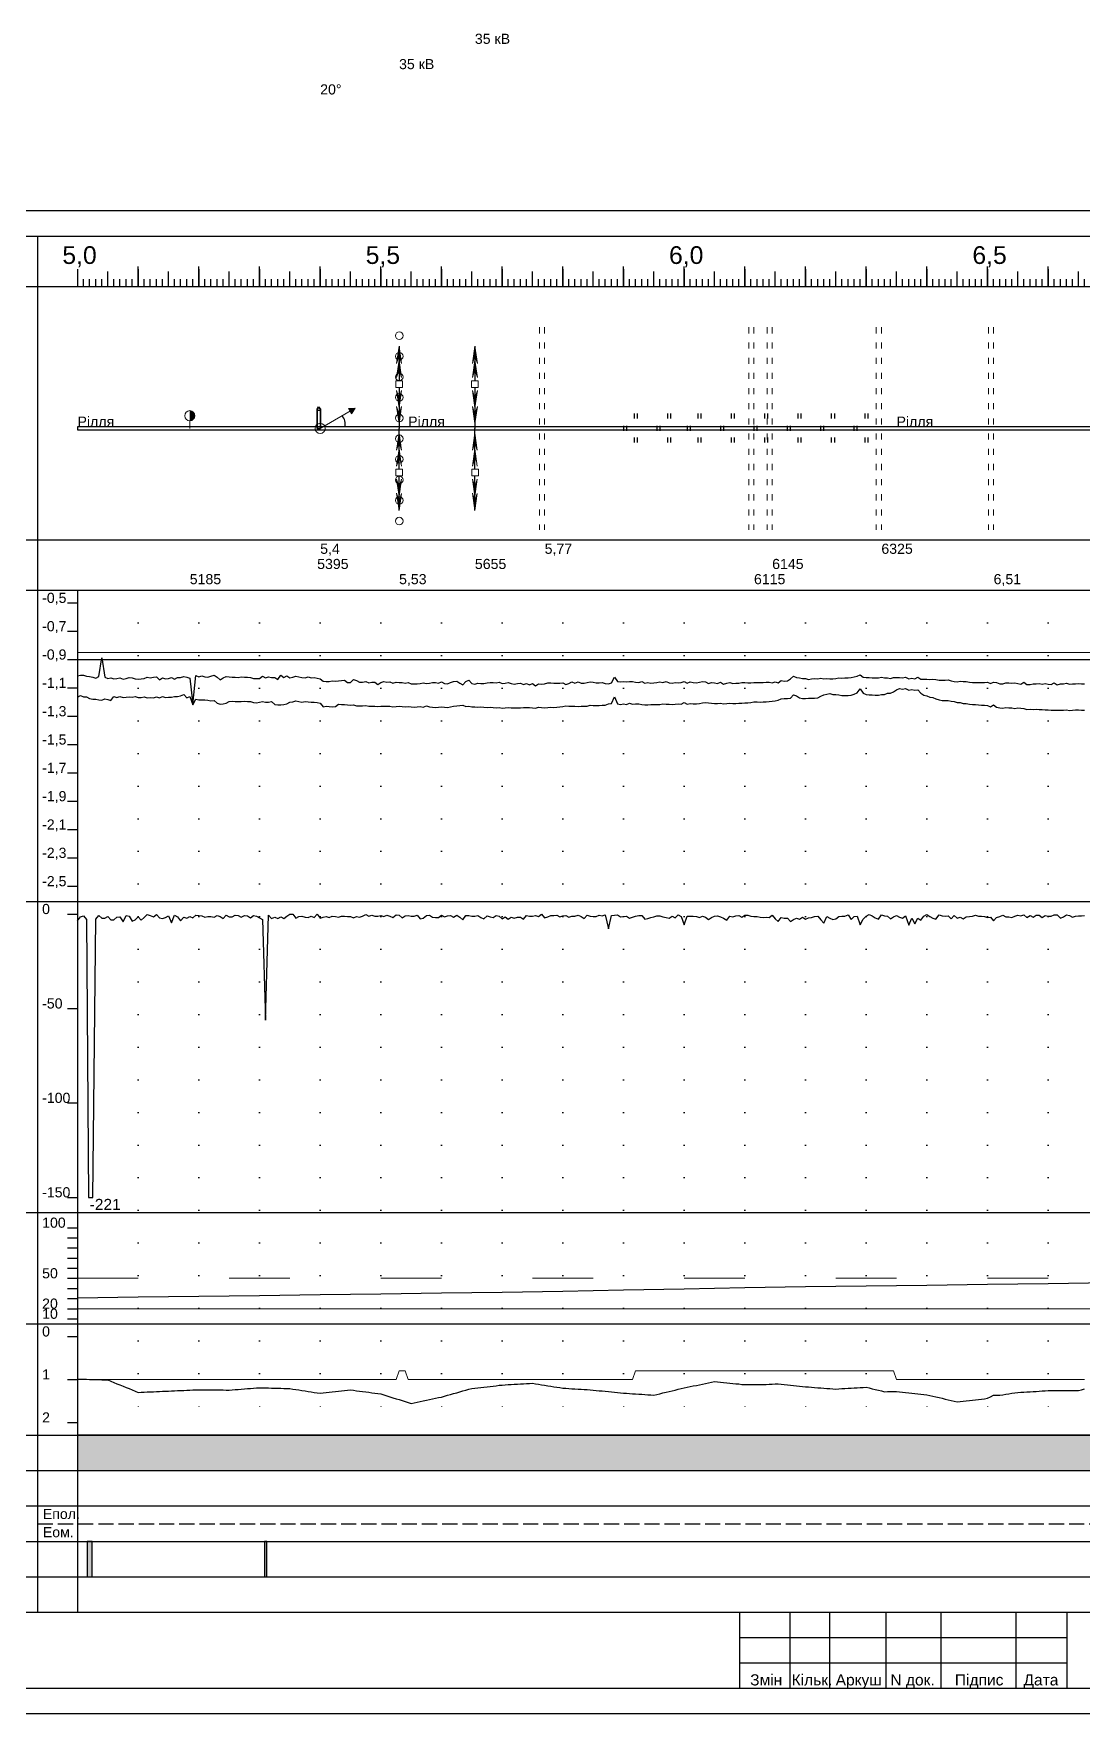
# Model space of a CAD drawing. Header units: millimetres. Extents: x -243 to 1784, y 0 to 1137.
# Drawn here: x 91.3 to 298.8, y 0 to 332 of the extents above; entities that cross this region are included whole.
import ezdxf

# ---------------------------------------------------------------- set-up
doc = ezdxf.new("R2010")
doc.units = ezdxf.units.MM
for name, pattern in [('ACAD_ISO03W100', [30, 12, -18]), ('DOT', [6.35, 0, -6.35]), ('HID-3', [4, 3, -1])]:
    doc.linetypes.add(name, pattern=pattern)
for name, color, linetype in [('График_G', 1, 'Continuous'), ('График_Rгр.', 79, 'Continuous'), ('График_U', 5, 'Continuous'), ('График_UPolar', 3, 'Continuous'), ('График_Глуб', 36, 'Continuous'), ('График_Среза_НеНормативной_Глубины', 10, 'Continuous'), ('ИсследТрД', 6, 'Continuous'), ('Кор сред грунта', 2, 'Continuous'), ('Макет', 7, 'Continuous'), ('Перешкоди', 7, 'Continuous'), ('Текст', 7, 'Continuous')]:
    doc.layers.add(name, color=color, linetype=linetype)
for name, color, linetype, lineweight in [('График_Rгр_20Ом.', 1, 'Continuous', 0), ('График_Rгр_50Ом.', 76, 'ACAD_ISO03W100', 0), ('График_U_085', 253, 'Continuous', 0), ('График_Нормативной_Глубины', 3, 'Continuous', 0)]:
    doc.layers.add(name, color=color, linetype=linetype, lineweight=lineweight)
doc.styles.get("Standard").update_dxf_attribs({"font": 'arial.ttf'})

# ---------------------------------------------------------------- blocks, each defined once
blk = doc.blocks.new('pipe')
at = {"layer": 'ИсследТрД'}
blk.add_lwpolyline([(0, -0.3), (1, -0.3), (1, 0.3), (0, 0.3)], close=True, dxfattribs=at)
blk = doc.blocks.new('Столб_километровый')
at = {"layer": 'Перешкоди', "linetype": 'ByBlock', "lineweight": 15}
blk.add_hatch(color=7, dxfattribs=at).paths.add_polyline_path([(0, 1.5, 0.414214), (1, 2.5, 0.414214), (0, 3.5)])
at = {"layer": 'Перешкоди', "color": 7, "linetype": 'ByBlock', "lineweight": 15}
blk.add_line((0, 0), (0, 1.5), dxfattribs=at)
blk.add_circle((0, 2.5), 1, dxfattribs=at)
blk = doc.blocks.new('Установить_столб_указательный')
at = {"layer": 'Перешкоди'}
h = blk.add_hatch(dxfattribs=at)
h.set_pattern_fill('ANGLE', color=1)
h.set_pattern_definition([(0, (62.1534, -175.479), (0, 6.985), [5.08, -1.905]), (90, (62.1534, -175.479), (-6.985, 4e-16), [5.08, -1.905])])
h.paths.add_polyline_path([(0.64, 3.8), (0.29, 4.27), (0, 3.8), (0, 0), (0.64, 0)])
at = {"layer": 'Перешкоди', "color": 0, "linetype": 'ByBlock', "lineweight": 35}
for p, q in [((0.29, 4.27), (0, 3.8)), ((0, 3.8), (0, 0)), ((0.64, 3.8), (0.29, 4.27)), ((0.64, 0), (0.64, 3.8)), ((0.64, 0), (0, 0))]:
    blk.add_line(p, q, dxfattribs=at)
blk = doc.blocks.new('Поворот_лево')
at = {"layer": 'Перешкоди', "linetype": 'ByBlock', "lineweight": 15}
blk.add_hatch(color=7, dxfattribs=at).paths.add_polyline_path([(6.93, 4), (5.59, 3.92), (6.19, 2.88)])
at = {"layer": 'Defpoints'}
blk.add_arc((2.93, 0.98), 2.02, 340.1666, 47.6829, dxfattribs=at)
at = {"layer": 'Перешкоди', "color": 7, "linetype": 'ByBlock', "lineweight": 15}
for p, q in [((0, 0), (6.93, 4)), ((6.93, 4), (5.59, 3.92)), ((5.59, 3.92), (6.19, 2.88)), ((6.19, 2.88), (6.93, 4))]:
    blk.add_line(p, q, dxfattribs=at)
blk.add_circle((0, 0), 1, dxfattribs=at)
blk = doc.blocks.new('ЛЭП_35')
at = {"lineweight": 9}
for points in [[(0.5, 12.84), (0, 16.25), (-0.48, 12.85), (0, 14.42)], [(0.5, 10.07), (0, 13.47), (-0.48, 10.07), (0, 11.64)], [(0.5, 7.47), (0, 4.06), (-0.48, 7.46), (0, 5.9)], [(0.5, 4.34), (0, 0.94), (-0.48, 4.34), (0, 2.77)], [(0.5, 4.34), (0, 0.94), (-0.48, 4.34), (0, 2.77)], [(-0.5, -4.34), (0, -0.94), (0.48, -4.34), (0, -2.77)], [(-0.5, -4.34), (0, -0.94), (0.48, -4.34), (0, -2.77)], [(-0.5, -7.47), (0, -4.06), (0.48, -7.46), (0, -5.9)], [(-0.5, -10.07), (0, -13.47), (0.48, -10.07), (0, -11.64)], [(-0.5, -12.84), (0, -16.25), (0.48, -12.85), (0, -14.42)]]:
    blk.add_hatch(color=256, dxfattribs=at).paths.add_polyline_path(points)
for p, q in [((0, 16.25), (-0.48, 12.85)), ((-0.48, 12.85), (0, 14.42)), ((0, 13.47), (-0.48, 10.07)), ((0.5, 12.84), (0, 16.25)), ((0, 14.42), (0.5, 12.84)), ((0.5, 10.07), (0, 13.47)), ((-0.48, 10.07), (0, 11.64)), ((0, 11.64), (0.5, 10.07)), ((-0.67, 8.09), (-0.67, 9.42)), ((-0.67, 9.42), (0.67, 9.42)), ((0.67, 8.09), (-0.67, 8.09)), ((0, 4.06), (-0.48, 7.46)), ((-0.48, 7.46), (0, 5.9)), ((0.5, 7.47), (0, 4.06)), ((0, 5.9), (0.5, 7.47)), ((0.67, 9.42), (0.67, 8.09)), ((0, 0.94), (-0.48, 4.34)), ((-0.48, 4.34), (0, 2.77)), ((0.5, 4.34), (0, 0.94)), ((0, 2.77), (0.5, 4.34)), ((-0.5, -4.34), (0, -0.94)), ((0, -2.77), (-0.5, -4.34)), ((0, -0.94), (0.48, -4.34)), ((0.48, -4.34), (0, -2.77)), ((-0.5, -7.47), (0, -4.06)), ((0, -5.9), (-0.5, -7.47)), ((0, -4.06), (0.48, -7.46)), ((-0.62, -9.38), (-0.62, -8.05)), ((-0.62, -8.05), (0.71, -8.05)), ((0.71, -9.38), (-0.62, -9.38)), ((0.71, -8.05), (0.71, -9.38)), ((-0.5, -10.07), (0, -13.47)), ((0, -11.64), (-0.5, -10.07)), ((-0.5, -12.84), (0, -16.25)), ((0, -14.42), (-0.5, -12.84)), ((0, -13.47), (0.48, -10.07)), ((0.48, -10.07), (0, -11.64)), ((0, -16.25), (0.48, -12.85)), ((0.48, -12.85), (0, -14.42))]:
    blk.add_line(p, q, dxfattribs=at)
at = {"lineweight": -2}
for p, q in [((0, 16.25), (0, 9.44)), ((0, 8.09), (0, 0.94)), ((0, 0.94), (0, 0)), ((0, -0.94), (0, 0)), ((0, -8.05), (0, -0.94)), ((0, -16.25), (0, -9.38))]:
    blk.add_line(p, q, dxfattribs=at)
blk = doc.blocks.new('Дорога_полевая')
at = {"layer": 'Перешкоди', "color": 7, "linetype": 'ACAD_ISO03W100', "lineweight": 15, "ltscale": 0.1}
for p, q in [((-1, 19.97), (-1, -20.03)), ((0, 19.97), (0, -20.03))]:
    blk.add_line(p, q, dxfattribs=at)
blk = doc.blocks.new('yellow')
at = {"layer": 'Кор сред грунта'}
h = blk.add_hatch(color=256, dxfattribs=at)
h.dxf.hatch_style = 1
h.paths.add_polyline_path([(0, -3.49), (1, -3.49), (1, 3.49), (0, 3.49)])
blk.add_lwpolyline([(0, -3.49), (1, -3.49), (1, 3.49), (0, 3.49)], close=True, dxfattribs=at)
blk = doc.blocks.new('red')
at = {"layer": 'График_G'}
h = blk.add_hatch(color=256, dxfattribs=at)
h.dxf.hatch_style = 1
h.paths.add_polyline_path([(0, -3.49), (1, -3.49), (1, 3.49), (0, 3.49)])
blk.add_lwpolyline([(0, -3.49), (1, -3.49), (1, 3.49), (0, 3.49)], close=True, dxfattribs=at)
blk = doc.blocks.new('blue')
at = {"layer": 'График_U'}
h = blk.add_hatch(color=256, dxfattribs=at)
h.dxf.hatch_style = 1
h.paths.add_polyline_path([(0, -3.49), (1, -3.49), (1, 3.49), (0, 3.49)])
blk.add_lwpolyline([(0, -3.49), (1, -3.49), (1, 3.49), (0, 3.49)], close=True, dxfattribs=at)
blk = doc.blocks.new('Сх_поля')
at = {"layer": 'Перешкоди', "lineweight": -2, "insert": (0, 2.33), "char_height": 2, "width": 6.9421, "attachment_point": 1}
blk.add_mtext('Рiлля', dxfattribs=at)
blk = doc.blocks.new('Посадка')
at = {"layer": 'Перешкоди', "color": 3, "linetype": 'ByBlock', "lineweight": 15}
for centre in [(0.05, 18.32), (0.05, 14.25), (0.05, 10.18), (0.05, 6.11), (0.05, 2.04), (0.05, -2.04), (0.05, -6.11), (0.05, -10.18), (0.05, -14.25), (0.05, -18.32)]:
    blk.add_circle(centre, 0.75, dxfattribs=at)
blk = doc.blocks.new('Луг')
at = {"layer": 'Перешкоди', "color": 3, "linetype": 'ByBlock'}
for p, q in [((-2.43, 0.5), (-2.43, -0.5)), ((-1.83, 0.5), (-1.83, -0.5)), ((-0.3, 2.93), (-0.3, 1.93)), ((0.3, 2.93), (0.3, 1.93)), ((-0.3, -1.82), (-0.3, -2.82)), ((0.3, -1.82), (0.3, -2.82))]:
    blk.add_line(p, q, dxfattribs=at)
blk = doc.blocks.new('shkalaKm')
at = {"layer": 'Макет', "lineweight": -2}
for p, q in [((0, 3.5), (0, 0)), ((10, 3.5), (10, 0))]:
    blk.add_line(p, q, dxfattribs=at)
at = {"layer": 'Макет'}
for p, q in [((5, 0), (5, 3)), ((10, 0), (10, 4)), ((1, 0), (1, 1.5)), ((2, 0), (2, 1.5)), ((3, 0), (3, 1.5)), ((4, 0), (4, 1.5)), ((6, 0), (6, 1.5)), ((7, 0), (7, 1.5)), ((8, 0), (8, 1.5)), ((9, 0), (9, 1.5))]:
    blk.add_line(p, q, dxfattribs=at)
blk = doc.blocks.new('dots')
at = {"layer": 'Макет', "linetype": 'DOT', "lineweight": -2}
blk.add_line((0, 0), (0, -167), dxfattribs=at)

msp = doc.modelspace()

# ---------------------------------------------------------------- linework, layer by layer
at = {"layer": 'Defpoints'}
msp.add_lwpolyline([(0, 0), (420, 0), (420, 297), (0, 297)], close=True, dxfattribs=at)
at = {"layer": 'График_G'}
for points in [[(98, 158), (100, 158)], [(100, 156.65), (100.6, 157.46), (101.2, 157.65), (101.8, 156.91), (102.2, 102), (102.4, 102), (102.59, 102), (103, 102), (103.6, 157.01), (104.2, 157.73), (104.8, 157.19), (105.4, 157.21), (106, 157.49), (106.6, 156.87), (107.2, 156.87), (107.8, 157.39), (108.4, 157.48), (109, 156.43), (109.6, 157.72), (110.2, 157.58), (110.8, 156.6), (111.4, 156.85), (112, 157.48), (112.6, 156.8), (113.2, 157.33), (113.8, 157.9), (114.4, 157.71), (115, 157.47), (115.6, 157.94), (116.2, 157.27), (116.8, 157.09), (117.4, 157.31), (118, 157.68), (118.6, 156.28), (119.2, 157.79), (119.8, 157.48), (120.4, 156.68), (121, 157.37), (121.6, 157.17), (122.2, 157.51), (122.8, 157.27), (123.4, 157.8), (124, 157.7), (124.6, 157.68), (125.2, 157.39), (125.8, 157.54), (126.4, 157.53), (127, 157.4), (127.6, 157.73), (128.2, 157.51), (128.8, 157.11), (129.4, 157.77), (130, 157.47), (130.6, 157.44), (131.2, 157.77), (131.8, 157.69), (132.4, 157.37), (133, 157.73), (133.6, 157.67), (134.2, 157.22), (134.8, 157.7), (135.4, 157.59), (136, 157.28), (136.6, 156.9), (137.2, 137.03), (137.8, 157.78), (138.4, 157.12), (139, 157.4), (139.6, 157.15), (140.2, 157.42), (140.8, 157.09), (141.4, 157.6), (142, 157.98), (142.6, 157.98), (143.2, 157.16), (143.8, 157.54), (144.4, 157.57), (145, 157.38), (145.6, 157.31), (146.2, 157.55), (146.8, 157.3), (147.4, 157.98), (148, 157.18), (148.6, 157.36), (149.2, 157.54), (149.8, 157.32), (150.4, 157.56), (151, 157.5), (151.6, 157.4), (152.2, 157.59), (152.8, 157.56), (153.4, 157.5), (154, 157.53), (154.6, 157.28), (155.2, 157.49), (155.8, 157.38), (156.4, 157.57), (157, 157.94), (157.6, 157.58), (158.2, 157.76), (158.8, 157.57), (159.4, 157.59), (160, 157.72), (160.6, 157.51), (161.2, 157.77), (161.8, 157.57), (162.4, 157.31), (163, 157.87), (163.6, 157.77), (164.2, 157.26), (164.8, 157.63), (165.4, 157.72), (166, 157.56), (166.6, 157.57), (167.2, 157.75), (167.8, 157.03), (168.4, 157.16), (169, 157.7), (169.6, 157.77), (170.2, 157.39), (170.8, 157.31), (171.4, 157.31), (172, 157.77), (172.6, 157.45), (173.2, 157.63), (173.8, 157.72), (174.4, 157.37), (175, 157.76), (175.6, 157.38), (176.2, 156.84), (176.8, 157.72), (177.4, 157.7), (178, 157.58), (178.6, 157.57), (179.2, 157.69), (179.8, 157.31), (180.4, 157.03), (181, 157.64), (181.6, 157.45), (182.2, 157.35), (182.8, 157.74), (183.4, 157.59), (184, 157.08), (184.6, 157.45), (185.2, 156.98), (185.8, 157.37), (186.4, 157.2), (187, 157.38), (187.6, 157.4), (188.2, 156.98), (188.8, 157.7), (189.4, 157.58), (190, 157.57), (190.6, 157.69), (191.2, 157.49), (191.8, 157.96), (192.4, 157.26), (193, 157.45), (193.6, 157.72), (194.2, 157.74), (194.8, 157.77), (195.4, 157.45), (196, 157.63), (196.6, 157.72), (197.2, 157.37), (197.8, 157.57), (198.4, 157.57), (199, 157.78), (199.6, 157.54), (200.2, 157.14), (200.8, 157.77), (201.4, 157.57), (202, 157.5), (202.6, 157.49), (203.2, 157.77), (203.8, 157.64), (204.4, 157.82), (205, 155.11), (205.6, 157.74), (206.2, 157.77), (206.8, 157.82), (207.4, 157.45), (208, 157.54), (208.6, 157.56), (209.2, 157.2), (209.8, 157.38), (210.4, 157.59), (211, 157.72), (211.6, 157.7), (212.2, 157.02), (212.8, 157.12), (213.4, 157.35), (214, 157.46), (214.6, 157.66), (215.2, 157.64), (215.8, 157.45), (216.4, 157.35), (217, 157.18), (217.6, 157.59), (218.2, 157.26), (218.8, 157.82), (219.4, 157.54), (220, 155.88), (220.6, 157.57), (221.2, 157.57), (221.8, 157.59), (222.4, 157.54), (223, 157.33), (223.6, 157.58), (224.2, 157.39), (224.8, 156.94), (225.4, 157.31), (226, 157.59), (226.6, 157.64), (227.2, 157.45), (227.8, 157.16), (228.4, 156.81), (229, 157.59), (229.6, 157.45), (230.2, 157.63), (230.8, 157.72), (231.4, 157.37), (232, 157.76), (232.6, 157.75), (233.2, 157.59), (233.8, 157.54), (234.4, 157.51), (235, 157.4), (235.6, 157.32), (236.2, 157.37), (236.8, 157.31), (237.4, 157.77), (238, 157.08), (238.6, 156.51), (239.2, 157.35), (239.8, 157.18), (240.4, 157.21), (241, 156.52), (241.6, 156.89), (242.2, 157.16), (242.8, 157), (243.4, 157.39), (244, 157.01), (244.6, 157.22), (245.2, 157.35), (245.8, 157.51), (246.4, 157.58), (247, 156.83), (247.6, 156.19), (248.2, 157.49), (248.8, 157.21), (249.4, 156.89), (250, 157.07), (250.6, 157.54), (251.2, 157.56), (251.8, 157.59), (252.4, 157.82), (253, 156.89), (253.6, 157.54), (254.2, 157.56), (254.8, 155.89), (255.4, 157.01), (256, 157.59), (256.6, 157.91), (257.2, 157.64), (257.8, 157.27), (258.4, 157.01), (259, 157.87), (259.6, 157.68), (260.2, 157.59), (260.8, 157.08), (261.4, 157.45), (262, 157.72), (262.6, 157.37), (263.2, 157.21), (263.8, 157.64), (264.4, 155.77), (265, 157.16), (265.6, 156.06), (266.2, 157.2), (266.8, 156.82), (267.4, 157.59), (268, 157.91), (268.6, 157.51), (269.2, 157.21), (269.8, 157.01), (270.4, 157.87), (271, 157.68), (271.6, 157.59), (272.2, 157.64), (272.8, 157.07), (273.4, 157.72), (274, 157.18), (274.6, 157.4), (275.2, 157.08), (275.8, 157.45), (276.4, 157.54), (277, 157.56), (277.6, 157.76), (278.2, 157.57), (278.8, 157.59), (279.4, 157.54), (280, 157.33), (280.6, 157.4), (281.2, 156.64), (281.8, 157.31), (282.4, 157.49), (283, 157.77), (283.6, 157.45), (284.2, 157.45), (284.8, 157.35), (285.4, 157.56), (286, 157.77), (286.6, 157.64), (287.2, 157.82), (287.8, 157.35), (288.4, 157.74), (289, 157.39), (289.6, 157.75), (290.2, 157.78), (290.8, 157.35), (291.4, 157.7), (292, 157.58), (292.6, 157.57), (293.2, 157.87), (293.8, 157.87), (294.4, 157.21), (295, 157.45), (295.6, 157.82), (296.2, 157.72), (296.8, 157.37), (297.4, 157.59), (298, 157.64), (298.6, 157.63), (299.2, 157.72)], [(98, 139.33), (100, 139.33)], [(98, 120.67), (100, 120.67)], [(98, 102), (100, 102)]]:
    msp.add_lwpolyline(points, dxfattribs=at)
at = {"layer": 'График_Rгр.'}
for points in [[(98, 96), (100, 96)], [(98, 94), (100, 94)], [(98, 92), (100, 92)], [(98, 90), (100, 90)], [(98, 88), (100, 88)], [(98, 86), (100, 86)], [(98, 84), (100, 84)], [(100, 82.15), (112, 82.31), (124, 82.47), (136, 82.63), (148, 82.79), (160, 82.95), (172, 83.11), (184, 83.27), (196, 83.45), (208, 83.7), (220, 83.94), (232, 84.17), (244, 84.36), (256, 84.51), (268, 84.67), (280, 84.83), (292, 84.99), (304, 85.15)], [(98, 82), (100, 82)], [(98, 80), (100, 80)], [(98, 78), (100, 78)]]:
    msp.add_lwpolyline(points, dxfattribs=at)
at = {"layer": 'График_Rгр_20Ом.'}
msp.add_lwpolyline([(100, 80), (700, 80)], dxfattribs=at)
at = {"layer": 'График_Rгр_50Ом.'}
msp.add_lwpolyline([(100, 86), (700, 86)], dxfattribs=at)
at = {"layer": 'График_U'}
for points in [[(98, 219.5), (100, 219.5)], [(98, 213.9), (100, 213.9)], [(98, 208.3), (100, 208.3)], [(98, 202.7), (100, 202.7)], [(100, 200.84), (100.6, 201.19), (101.2, 200.91), (101.8, 200.93), (102.4, 200.59), (103, 200.45), (103.6, 200.49), (104.2, 200.37), (104.8, 200.26), (105.4, 200.52), (106, 200.44), (106.6, 200.21), (107.2, 200.97), (107.8, 200.81), (108.4, 201), (109, 200.81), (109.6, 200.89), (110.2, 200.91), (110.8, 200.89), (111.4, 200.98), (112, 200.79), (112.6, 200.81), (113.2, 200.95), (113.8, 200.77), (114.4, 200.79), (115, 200.77), (115.6, 200.93), (116.2, 200.72), (116.8, 200.97), (117.4, 200.79), (118, 200.88), (118.6, 200.86), (119.2, 200.98), (119.8, 201), (120.4, 201.16), (121, 201.39), (121.6, 200.75), (122.2, 200.97), (122.8, 199.33), (123.4, 200.47), (124, 200.35), (124.6, 200.37), (125.2, 200.37), (125.8, 200.28), (126.4, 200.12), (127, 200.21), (127.6, 199.7), (128.2, 199.47), (128.8, 199.54), (129.4, 199.68), (130, 199.98), (130.6, 200.08), (131.2, 200.01), (131.8, 200.03), (132.4, 199.98), (133, 200.08), (133.6, 200.01), (134.2, 200.03), (134.8, 199.84), (135.4, 199.75), (136, 199.89), (136.6, 199.98), (137.2, 199.91), (137.8, 199.91), (138.4, 200), (139, 199.45), (139.6, 199.33), (140.2, 199.36), (140.8, 199.4), (141.4, 199.56), (142, 199.89), (142.6, 199.94), (143.2, 200.15), (143.8, 200), (144.4, 199.87), (145, 199.98), (145.6, 199.93), (146.2, 199.86), (146.8, 199.91), (147.4, 199.8), (148, 199.68), (148.6, 198.98), (149.2, 199.06), (149.8, 199.01), (150.4, 198.96), (151, 199.01), (151.6, 199.47), (152.2, 199.45), (152.8, 199.42), (153.4, 199.35), (154, 199.28), (154.6, 199.33), (155.2, 199.14), (155.8, 199.17), (156.4, 199.14), (157, 199.19), (157.6, 199.12), (158.2, 199.1), (158.8, 199.1), (159.4, 199.01), (160, 199.1), (160.6, 199.12), (161.2, 199.1), (161.8, 199.06), (162.4, 198.99), (163, 199.01), (163.6, 199.08), (164.2, 199.01), (164.8, 198.96), (165.4, 199.01), (166, 198.96), (166.6, 198.91), (167.2, 198.98), (167.8, 199.05), (168.4, 198.89), (169, 199.14), (169.6, 198.96), (170.2, 198.89), (170.8, 198.82), (171.4, 198.92), (172, 198.96), (172.6, 198.87), (173.2, 198.84), (173.8, 198.96), (174.4, 199.08), (175, 199.14), (175.6, 199.19), (176.2, 199.29), (176.8, 199.01), (177.4, 199.1), (178, 198.99), (178.6, 198.96), (179.2, 198.87), (179.8, 198.96), (180.4, 198.92), (181, 198.84), (181.6, 198.87), (182.2, 198.82), (182.8, 198.78), (183.4, 198.82), (184, 198.69), (184.6, 198.78), (185.2, 198.82), (185.8, 198.73), (186.4, 198.75), (187, 198.78), (187.6, 198.77), (188.2, 198.82), (188.8, 198.84), (189.4, 198.8), (190, 198.73), (190.6, 198.69), (191.2, 198.89), (191.8, 198.85), (192.4, 198.77), (193, 198.8), (193.6, 198.89), (194.2, 198.84), (194.8, 198.87), (195.4, 198.96), (196, 199.01), (196.6, 199.14), (197.2, 199.06), (197.8, 199.1), (198.4, 199.06), (199, 199.05), (199.6, 199.06), (200.2, 199.06), (200.8, 199.12), (201.4, 199.29), (202, 199.21), (202.6, 199.21), (203.2, 199.24), (203.8, 199.28), (204.4, 199.26), (205, 199.58), (205.6, 199.61), (206.2, 200.93), (206.8, 199.58), (207.4, 199.4), (208, 199.54), (208.6, 199.42), (209.2, 199.66), (209.8, 199.47), (210.4, 199.54), (211, 199.54), (211.6, 199.44), (212.2, 199.36), (212.8, 199.35), (213.4, 199.44), (214, 199.42), (214.6, 199.43), (215.2, 199.44), (215.8, 199.52), (216.4, 199.49), (217, 199.47), (217.6, 199.42), (218.2, 199.51), (218.8, 199.54), (219.4, 199.51), (220, 199.82), (220.6, 199.47), (221.2, 199.63), (221.8, 199.54), (222.4, 199.54), (223, 199.59), (223.6, 199.73), (224.2, 199.8), (224.8, 199.73), (225.4, 199.66), (226, 199.63), (226.6, 199.59), (227.2, 199.65), (227.8, 199.58), (228.4, 199.59), (229, 199.68), (229.6, 199.59), (230.2, 199.59), (230.8, 199.68), (231.4, 199.7), (232, 199.72), (232.6, 199.77), (233.2, 199.84), (233.8, 199.94), (234.4, 199.93), (235, 199.91), (235.6, 199.96), (236.2, 199.97), (236.8, 199.98), (237.4, 200.05), (238, 200.12), (238.6, 200.3), (239.2, 200.54), (239.8, 200.61), (240.4, 200.58), (241, 200.65), (241.6, 201.34), (242.2, 201.16), (242.8, 200.72), (243.4, 200.59), (244, 200.59), (244.6, 200.65), (245.2, 200.67), (245.8, 200.65), (246.4, 200.75), (247, 201.04), (247.6, 201.35), (248.2, 201.44), (248.8, 201.6), (249.4, 201.37), (250, 201.39), (250.6, 201.3), (251.2, 201.18), (251.8, 201.21), (252.4, 201.21), (253, 201.26), (253.6, 201.49), (254.2, 201.74), (254.8, 202.52), (255.4, 201.69), (256, 201.42), (256.6, 201.34), (257.2, 201.3), (257.8, 201.28), (258.4, 201.26), (259, 201.41), (259.6, 201.41), (260.2, 201.63), (260.8, 201.65), (261.4, 201.95), (262, 202.32), (262.6, 202.59), (263.2, 202.43), (263.8, 202.6), (264.4, 202.27), (265, 202.39), (265.6, 202.27), (266.2, 202.3), (266.8, 201.63), (267.4, 201.28), (268, 201.16), (268.6, 200.88), (269.2, 200.81), (269.8, 200.56), (270.4, 200.35), (271, 200.24), (271.6, 200.19), (272.2, 200.19), (272.8, 200.07), (273.4, 199.98), (274, 199.82), (274.6, 199.82), (275.2, 199.63), (275.8, 199.61), (276.4, 199.49), (277, 199.45), (277.6, 199.4), (278.2, 199.33), (278.8, 199.29), (279.4, 199.28), (280, 199.19), (280.6, 198.99), (281.2, 199.38), (281.8, 198.91), (282.4, 198.77), (283, 198.71), (283.6, 198.82), (284.2, 198.78), (284.8, 198.73), (285.4, 198.66), (286, 198.73), (286.6, 198.68), (287.2, 198.61), (287.8, 198.41), (288.4, 198.48), (289, 198.43), (289.6, 198.48), (290.2, 198.43), (290.8, 198.4), (291.4, 198.34), (292, 198.34), (292.6, 198.31), (293.2, 198.32), (293.8, 198.32), (294.4, 198.31), (295, 198.32), (295.6, 198.36), (296.2, 198.25), (296.8, 198.31), (297.4, 198.38), (298, 198.34), (298.6, 198.31), (299.2, 198.3)], [(98, 197.1), (100, 197.1)], [(98, 191.5), (100, 191.5)], [(98, 185.9), (100, 185.9)], [(98, 180.3), (100, 180.3)], [(98, 174.7), (100, 174.7)], [(98, 169.1), (100, 169.1)], [(98, 163.5), (100, 163.5)]]:
    msp.add_lwpolyline(points, dxfattribs=at)
at = {"layer": 'График_U_085'}
msp.add_lwpolyline([(100, 209.7), (700, 209.7)], dxfattribs=at)
at = {"layer": 'График_UPolar'}
msp.add_lwpolyline([(100, 205.07), (100.6, 205.24), (101.2, 205.22), (101.8, 205.02), (102.4, 204.95), (103, 204.79), (103.6, 204.61), (104.2, 204.97), (104.8, 208.65), (105.4, 204.85), (106, 204.54), (106.6, 204.7), (107.2, 204.49), (107.8, 204.56), (108.4, 204.69), (109, 204.4), (109.6, 204.57), (110.2, 204.76), (110.8, 204.69), (111.4, 204.52), (112, 204.43), (112.6, 204.49), (113.2, 204.56), (113.8, 204.79), (114.4, 204.69), (115, 204.79), (115.6, 204.92), (116.2, 204.29), (116.8, 204.71), (117.4, 204.46), (118, 204.58), (118.6, 204.75), (119.2, 204.42), (119.8, 204.77), (120.4, 204.76), (121, 204.98), (121.6, 204.79), (122.2, 204.65), (122.8, 199.4), (123.4, 205.14), (124, 204.91), (124.6, 205.07), (125.2, 204.91), (125.8, 204.82), (126.4, 205.02), (127, 205.23), (127.6, 204.83), (128.2, 204.28), (128.8, 204.71), (129.4, 204.95), (130, 204.92), (130.6, 204.82), (131.2, 204.8), (131.8, 204.74), (132.4, 204.92), (133, 204.82), (133.6, 204.8), (134.2, 204.74), (134.8, 204.53), (135.4, 204.58), (136, 204.56), (136.6, 204.99), (137.2, 204.66), (137.8, 204.91), (138.4, 204.73), (139, 204.76), (139.6, 204.39), (140.2, 205.23), (140.8, 204.77), (141.4, 205.07), (142, 204.68), (142.6, 204.84), (143.2, 205.04), (143.8, 204.88), (144.4, 204.78), (145, 204.69), (145.6, 204.91), (146.2, 204.68), (146.8, 204.74), (147.4, 204.63), (148, 204.48), (148.6, 204.04), (149.2, 203.97), (149.8, 203.98), (150.4, 204.13), (151, 204), (151.6, 204.13), (152.2, 204.17), (152.8, 204.2), (153.4, 203.75), (154, 203.78), (154.6, 204.36), (155.2, 204.18), (155.8, 203.86), (156.4, 203.86), (157, 203.97), (157.6, 203.68), (158.2, 203.86), (158.8, 203.86), (159.4, 203.37), (160, 203.77), (160.6, 203.94), (161.2, 203.83), (161.8, 203.91), (162.4, 203.64), (163, 203.85), (163.6, 203.77), (164.2, 203.76), (164.8, 203.63), (165.4, 203.78), (166, 203.52), (166.6, 203.51), (167.2, 203.52), (167.8, 203.55), (168.4, 203.73), (169, 203.6), (169.6, 203.62), (170.2, 203.79), (170.8, 203.75), (171.4, 203.64), (172, 203.89), (172.6, 203.58), (173.2, 203.51), (173.8, 203.8), (174.4, 203.99), (175, 204.06), (175.6, 203.66), (176.2, 203.3), (176.8, 203.97), (177.4, 204.2), (178, 203.58), (178.6, 203.44), (179.2, 203.62), (179.8, 203.55), (180.4, 203.59), (181, 203.67), (181.6, 203.8), (182.2, 203.74), (182.8, 203.68), (183.4, 203.83), (184, 203.59), (184.6, 203.65), (185.2, 203.78), (185.8, 203.58), (186.4, 203.42), (187, 203.54), (187.6, 203.62), (188.2, 203.38), (188.8, 203.6), (189.4, 203.33), (190, 203.55), (190.6, 203.09), (191.2, 203.53), (191.8, 203.45), (192.4, 203.5), (193, 203.69), (193.6, 203.69), (194.2, 203.62), (194.8, 203.61), (195.4, 203.65), (196, 203.68), (196.6, 203.38), (197.2, 203.56), (197.8, 203.93), (198.4, 203.64), (199, 203.87), (199.6, 203.62), (200.2, 203.65), (200.8, 203.8), (201.4, 203.88), (202, 203.81), (202.6, 203.67), (203.2, 203.69), (203.8, 203.75), (204.4, 203.59), (205, 203.53), (205.6, 203.69), (206.2, 204.83), (206.8, 203.94), (207.4, 203.9), (208, 203.94), (208.6, 203.9), (209.2, 203.96), (209.8, 203.94), (210.4, 203.85), (211, 203.74), (211.6, 203.94), (212.2, 203.66), (212.8, 203.77), (213.4, 203.64), (214, 203.72), (214.6, 203.8), (215.2, 203.88), (215.8, 203.76), (216.4, 203.95), (217, 203.73), (217.6, 203.65), (218.2, 203.77), (218.8, 203.69), (219.4, 203.79), (220, 203.99), (220.6, 203.62), (221.2, 203.88), (221.8, 203.78), (222.4, 203.72), (223, 203.84), (223.6, 203.95), (224.2, 203.93), (224.8, 203.59), (225.4, 203.8), (226, 203.69), (226.6, 203.6), (227.2, 203.83), (227.8, 203.46), (228.4, 203.65), (229, 203.8), (229.6, 203.6), (230.2, 203.63), (230.8, 203.62), (231.4, 203.78), (232, 203.79), (232.6, 203.69), (233.2, 203.73), (233.8, 203.8), (234.4, 203.76), (235, 203.78), (235.6, 203.79), (236.2, 203.81), (236.8, 203.83), (237.4, 203.69), (238, 203.9), (238.6, 203.73), (239.2, 204.15), (239.8, 204.05), (240.4, 204.13), (241, 204.49), (241.6, 204.99), (242.2, 204.78), (242.8, 204.67), (243.4, 204.55), (244, 204.54), (244.6, 204.35), (245.2, 204.46), (245.8, 204.56), (246.4, 204.46), (247, 204.63), (247.6, 204.46), (248.2, 204.57), (248.8, 204.52), (249.4, 204.47), (250, 204.53), (250.6, 204.68), (251.2, 204.65), (251.8, 204.7), (252.4, 204.7), (253, 204.75), (253.6, 204.86), (254.2, 204.99), (254.8, 205.3), (255.4, 204.83), (256, 204.77), (256.6, 204.76), (257.2, 204.72), (257.8, 204.69), (258.4, 204.66), (259, 204.8), (259.6, 204.72), (260.2, 204.69), (260.8, 204.57), (261.4, 204.75), (262, 204.75), (262.6, 204.75), (263.2, 204.66), (263.8, 204.85), (264.4, 204.48), (265, 204.61), (265.6, 204.49), (266.2, 204.82), (266.8, 204.45), (267.4, 204.43), (268, 204.42), (268.6, 204.37), (269.2, 204.43), (269.8, 204.33), (270.4, 204.23), (271, 204.26), (271.6, 204.25), (272.2, 204.3), (272.8, 204.12), (273.4, 203.97), (274, 203.88), (274.6, 204.01), (275.2, 203.99), (275.8, 203.95), (276.4, 203.86), (277, 203.76), (277.6, 203.79), (278.2, 203.75), (278.8, 203.79), (279.4, 203.78), (280, 203.81), (280.6, 203.6), (281.2, 203.82), (281.8, 203.76), (282.4, 203.49), (283, 203.48), (283.6, 203.71), (284.2, 203.67), (284.8, 203.62), (285.4, 203.73), (286, 203.6), (286.6, 203.41), (287.2, 203.81), (287.8, 203.39), (288.4, 203.35), (289, 203.5), (289.6, 203.51), (290.2, 203.57), (290.8, 203.46), (291.4, 203.58), (292, 203.46), (292.6, 203.4), (293.2, 203.67), (293.8, 203.32), (294.4, 203.48), (295, 203.5), (295.6, 203.61), (296.2, 203.44), (296.8, 203.53), (297.4, 203.5), (298, 203.57), (298.6, 203.53), (299.2, 203.5)], dxfattribs=at)
at = {"layer": 'График_Глуб'}
for points in [[(98, 74.5), (100, 74.5)], [(98, 66), (100, 66)], [(103.1, 66), (103.6, 65.99), (104.2, 65.97), (104.8, 65.95), (105.4, 65.93), (106, 65.91), (106.6, 65.67), (107.2, 65.42), (107.8, 65.17), (108.4, 64.93), (109, 64.68), (109.6, 64.43), (110.2, 64.19), (110.8, 63.94), (111.4, 63.7), (112, 63.45), (112.6, 63.48), (113.2, 63.5), (113.8, 63.53), (114.4, 63.56), (115, 63.59), (115.6, 63.61), (116.2, 63.64), (116.8, 63.67), (117.4, 63.7), (118, 63.72), (118.6, 63.75), (119.2, 63.78), (119.8, 63.8), (120.4, 63.83), (121, 63.85), (121.6, 63.88), (122.2, 63.9), (122.8, 63.93), (123.4, 63.95), (124, 63.98), (124.6, 63.97), (125.2, 63.97), (125.8, 63.96), (126.4, 63.95), (127, 63.95), (127.6, 63.94), (128.2, 63.94), (128.8, 63.93), (129.4, 63.92), (130, 63.92), (130.6, 63.96), (131.2, 64.01), (131.8, 64.05), (132.4, 64.1), (133, 64.14), (133.6, 64.19), (134.2, 64.23), (134.8, 64.28), (135.4, 64.33), (136, 64.37), (136.6, 64.35), (137.2, 64.34), (137.8, 64.32), (138.4, 64.31), (139, 64.29), (139.6, 64.27), (140.2, 64.26), (140.8, 64.24), (141.4, 64.23), (142, 64.21), (142.6, 64.12), (143.2, 64.02), (143.8, 63.93), (144.4, 63.84), (145, 63.74), (145.6, 63.65), (146.2, 63.56), (146.8, 63.46), (147.4, 63.37), (148, 63.28), (148.6, 63.34), (149.2, 63.41), (149.8, 63.48), (150.4, 63.55), (151, 63.62), (151.6, 63.68), (152.2, 63.75), (152.8, 63.82), (153.4, 63.89), (154, 63.96), (154.6, 63.88), (155.2, 63.79), (155.8, 63.71), (156.4, 63.63), (157, 63.55), (157.6, 63.47), (158.2, 63.39), (158.8, 63.31), (159.4, 63.23), (160, 63.15), (160.6, 62.96), (161.2, 62.77), (161.8, 62.59), (162.4, 62.4), (163, 62.21), (163.6, 62.03), (164.2, 61.84), (164.8, 61.66), (165.4, 61.47), (166, 61.28), (166.6, 61.41), (167.2, 61.53), (167.8, 61.66), (168.4, 61.78), (169, 61.91), (169.6, 62.03), (170.2, 62.16), (170.8, 62.29), (171.4, 62.41), (172, 62.54), (172.6, 62.71), (173.2, 62.88), (173.8, 63.05), (174.4, 63.22), (175, 63.39), (175.6, 63.56), (176.2, 63.73), (176.8, 63.9), (177.4, 64.07), (178, 64.24), (178.6, 64.31), (179.2, 64.38), (179.8, 64.44), (180.4, 64.51), (181, 64.58), (181.6, 64.64), (182.2, 64.71), (182.8, 64.78), (183.4, 64.85), (184, 64.91), (184.6, 64.95), (185.2, 64.98), (185.8, 65.01), (186.4, 65.05), (187, 65.08), (187.6, 65.11), (188.2, 65.15), (188.8, 65.18), (189.4, 65.21), (190, 65.25), (190.6, 65.15), (191.2, 65.06), (191.8, 64.96), (192.4, 64.87), (193, 64.77), (193.6, 64.68), (194.2, 64.58), (194.8, 64.49), (195.4, 64.39), (196, 64.3), (196.6, 64.26), (197.2, 64.22), (197.8, 64.18), (198.4, 64.14), (199, 64.11), (199.6, 64.07), (200.2, 64.03), (200.8, 63.99), (201.4, 63.95), (202, 63.91), (202.6, 63.85), (203.2, 63.79), (203.8, 63.73), (204.4, 63.67), (205, 63.61), (205.6, 63.55), (206.2, 63.49), (206.8, 63.43), (207.4, 63.37), (208, 63.31), (208.6, 63.27), (209.2, 63.23), (209.8, 63.19), (210.4, 63.15), (211, 63.11), (211.6, 63.07), (212.2, 63.03), (212.8, 62.99), (213.4, 62.94), (214, 62.9), (214.6, 63.05), (215.2, 63.19), (215.8, 63.34), (216.4, 63.48), (217, 63.62), (217.6, 63.77), (218.2, 63.91), (218.8, 64.06), (219.4, 64.2), (220, 64.35), (220.6, 64.47), (221.2, 64.59), (221.8, 64.72), (222.4, 64.84), (223, 64.97), (223.6, 65.09), (224.2, 65.22), (224.8, 65.34), (225.4, 65.47), (226, 65.59), (226.6, 65.53), (227.2, 65.47), (227.8, 65.41), (228.4, 65.35), (229, 65.29), (229.6, 65.23), (230.2, 65.17), (230.8, 65.11), (231.4, 65.04), (232, 64.98), (232.6, 64.99), (233.2, 65), (233.8, 65), (234.4, 65.01), (235, 65.01), (235.6, 65.02), (236.2, 65.03), (236.8, 65.05), (237.4, 65.08), (238, 65.11), (238.6, 65.14), (239.2, 65.08), (239.8, 65.01), (240.4, 64.95), (241, 64.88), (241.6, 64.82), (242.2, 64.75), (242.8, 64.69), (243.4, 64.63), (244, 64.56), (244.6, 64.52), (245.2, 64.47), (245.8, 64.43), (246.4, 64.38), (247, 64.34), (247.6, 64.29), (248.2, 64.25), (248.8, 64.2), (249.4, 64.16), (250, 64.11), (250.6, 64.15), (251.2, 64.19), (251.8, 64.22), (252.4, 64.26), (253, 64.3), (253.6, 64.33), (254.2, 64.37), (254.8, 64.4), (255.4, 64.44), (256, 64.48), (256.6, 64.33), (257.2, 64.18), (257.8, 64.04), (258.4, 63.89), (259, 63.74), (259.6, 63.59), (260.2, 63.6), (260.8, 63.6), (261.4, 63.61), (262, 63.61), (262.6, 63.55), (263.2, 63.49), (263.8, 63.42), (264.4, 63.36), (265, 63.29), (265.6, 63.23), (266.2, 63.16), (266.8, 63.1), (267.4, 63.04), (268, 62.97), (268.6, 62.83), (269.2, 62.69), (269.8, 62.55), (270.4, 62.41), (271, 62.28), (271.6, 62.14), (272.2, 62), (272.8, 61.86), (273.4, 61.72), (274, 61.58), (274.6, 61.65), (275.2, 61.72), (275.8, 61.79), (276.4, 61.86), (277, 61.93), (277.6, 62), (278.2, 62.07), (278.8, 62.14), (279.4, 62.21), (280, 62.28), (280.6, 62.6), (281.2, 62.91), (281.8, 62.91), (282.4, 62.91), (283, 63), (283.6, 63.09), (284.2, 63.18), (284.8, 63.27), (285.4, 63.36), (286, 63.45), (286.6, 63.48), (287.2, 63.52), (287.8, 63.56), (288.4, 63.59), (289, 63.63), (289.6, 63.66), (290.2, 63.7), (290.8, 63.74), (291.4, 63.77), (292, 63.81), (292.6, 63.81), (293.2, 63.81), (293.8, 63.81), (294.4, 63.81), (295, 63.81), (295.6, 63.81), (296.2, 63.81), (296.8, 63.81), (297.4, 63.81), (298, 63.81), (298.6, 63.97), (299.2, 64.13)], [(98, 57.5), (100, 57.5)]]:
    msp.add_lwpolyline(points, dxfattribs=at)
at = {"layer": 'График_Нормативной_Глубины'}
msp.add_lwpolyline([(100, 66), (100.6, 66), (101.2, 66), (101.8, 66), (102.4, 66), (103, 66), (103.6, 66), (104.2, 66), (104.8, 66), (105.4, 66), (106, 66), (106.6, 66), (107.2, 66), (107.8, 66), (108.4, 66), (109, 66), (109.6, 66), (110.2, 66), (110.8, 66), (111.4, 66), (112, 66), (112.6, 66), (113.2, 66), (113.8, 66), (114.4, 66), (115, 66), (115.6, 66), (116.2, 66), (116.8, 66), (117.4, 66), (118, 66), (118.6, 66), (119.2, 66), (119.8, 66), (120.4, 66), (121, 66), (121.6, 66), (122.2, 66), (122.8, 66), (123.4, 66), (124, 66), (124.6, 66), (125.2, 66), (125.8, 66), (126.4, 66), (127, 66), (127.6, 66), (128.2, 66), (128.8, 66), (129.4, 66), (130, 66), (130.6, 66), (131.2, 66), (131.8, 66), (132.4, 66), (133, 66), (133.6, 66), (134.2, 66), (134.8, 66), (135.4, 66), (136, 66), (136.6, 66), (137.2, 66), (137.8, 66), (138.4, 66), (139, 66), (139.6, 66), (140.2, 66), (140.8, 66), (141.4, 66), (142, 66), (142.6, 66), (143.2, 66), (143.8, 66), (144.4, 66), (145, 66), (145.6, 66), (146.2, 66), (146.8, 66), (147.4, 66), (148, 66), (148.6, 66), (149.2, 66), (149.8, 66), (150.4, 66), (151, 66), (151.6, 66), (152.2, 66), (152.8, 66), (153.4, 66), (154, 66), (154.6, 66), (155.2, 66), (155.8, 66), (156.4, 66), (157, 66), (157.6, 66), (158.2, 66), (158.8, 66), (159.4, 66), (160, 66), (160.6, 66), (161.2, 66), (161.8, 66), (162.4, 66), (163, 66), (163.6, 67.7), (164.2, 67.7), (164.8, 67.7), (165.4, 66), (166, 66), (166.6, 66), (167.2, 66), (167.8, 66), (168.4, 66), (169, 66), (169.6, 66), (170.2, 66), (170.8, 66), (171.4, 66), (172, 66), (172.6, 66), (173.2, 66), (173.8, 66), (174.4, 66), (175, 66), (175.6, 66), (176.2, 66), (176.8, 66), (177.4, 66), (178, 66), (178.6, 66), (179.2, 66), (179.8, 66), (180.4, 66), (181, 66), (181.6, 66), (182.2, 66), (182.8, 66), (183.4, 66), (184, 66), (184.6, 66), (185.2, 66), (185.8, 66), (186.4, 66), (187, 66), (187.6, 66), (188.2, 66), (188.8, 66), (189.4, 66), (190, 66), (190.6, 66), (191.2, 66), (191.8, 66), (192.4, 66), (193, 66), (193.6, 66), (194.2, 66), (194.8, 66), (195.4, 66), (196, 66), (196.6, 66), (197.2, 66), (197.8, 66), (198.4, 66), (199, 66), (199.6, 66), (200.2, 66), (200.8, 66), (201.4, 66), (202, 66), (202.6, 66), (203.2, 66), (203.8, 66), (204.4, 66), (205, 66), (205.6, 66), (206.2, 66), (206.8, 66), (207.4, 66), (208, 66), (208.6, 66), (209.2, 66), (209.8, 66), (210.4, 67.7), (211, 67.7), (211.6, 67.7), (212.2, 67.7), (212.8, 67.7), (213.4, 67.7), (214, 67.7), (214.6, 67.7), (215.2, 67.7), (215.8, 67.7), (216.4, 67.7), (217, 67.7), (217.6, 67.7), (218.2, 67.7), (218.8, 67.7), (219.4, 67.7), (220, 67.7), (220.6, 67.7), (221.2, 67.7), (221.8, 67.7), (222.4, 67.7), (223, 67.7), (223.6, 67.7), (224.2, 67.7), (224.8, 67.7), (225.4, 67.7), (226, 67.7), (226.6, 67.7), (227.2, 67.7), (227.8, 67.7), (228.4, 67.7), (229, 67.7), (229.6, 67.7), (230.2, 67.7), (230.8, 67.7), (231.4, 67.7), (232, 67.7), (232.6, 67.7), (233.2, 67.7), (233.8, 67.7), (234.4, 67.7), (235, 67.7), (235.6, 67.7), (236.2, 67.7), (236.8, 67.7), (237.4, 67.7), (238, 67.7), (238.6, 67.7), (239.2, 67.7), (239.8, 67.7), (240.4, 67.7), (241, 67.7), (241.6, 67.7), (242.2, 67.7), (242.8, 67.7), (243.4, 67.7), (244, 67.7), (244.6, 67.7), (245.2, 67.7), (245.8, 67.7), (246.4, 67.7), (247, 67.7), (247.6, 67.7), (248.2, 67.7), (248.8, 67.7), (249.4, 67.7), (250, 67.7), (250.6, 67.7), (251.2, 67.7), (251.8, 67.7), (252.4, 67.7), (253, 67.7), (253.6, 67.7), (254.2, 67.7), (254.8, 67.7), (255.4, 67.7), (256, 67.7), (256.6, 67.7), (257.2, 67.7), (257.8, 67.7), (258.4, 67.7), (259, 67.7), (259.6, 67.7), (260.2, 67.7), (260.8, 67.7), (261.4, 67.7), (262, 66), (262.6, 66), (263.2, 66), (263.8, 66), (264.4, 66), (265, 66), (265.6, 66), (266.2, 66), (266.8, 66), (267.4, 66), (268, 66), (268.6, 66), (269.2, 66), (269.8, 66), (270.4, 66), (271, 66), (271.6, 66), (272.2, 66), (272.8, 66), (273.4, 66), (274, 66), (274.6, 66), (275.2, 66), (275.8, 66), (276.4, 66), (277, 66), (277.6, 66), (278.2, 66), (278.8, 66), (279.4, 66), (280, 66), (280.6, 66), (281.2, 66), (281.8, 66), (282.4, 66), (283, 66), (283.6, 66), (284.2, 66), (284.8, 66), (285.4, 66), (286, 66), (286.6, 66), (287.2, 66), (287.8, 66), (288.4, 66), (289, 66), (289.6, 66), (290.2, 66), (290.8, 66), (291.4, 66), (292, 66), (292.6, 66), (293.2, 66), (293.8, 66), (294.4, 66), (295, 66), (295.6, 66), (296.2, 66), (296.8, 66), (297.4, 66), (298, 66), (298.6, 66), (299.2, 66)], dxfattribs=at)
at = {"layer": 'График_Среза_НеНормативной_Глубины'}
msp.add_lwpolyline([(100, 66.09), (100.6, 66.08), (101.2, 66.06), (101.8, 66.04), (102.4, 66.02), (103, 66), (103.1, 66)], dxfattribs=at)
at = {"layer": 'Макет', "lineweight": -2}
for p, q in [((30.96, 291.97), (415.96, 291.97)), ((30.96, 232), (400, 232)), ((30.96, 222), (400, 222)), ((100, 222), (100, 20)), ((30.96, 160.5), (400, 160.5)), ((30.96, 99), (400, 99)), ((30.96, 77), (400, 77)), ((30.96, 55), (400, 55)), ((30.96, 48), (400, 48)), ((30.96, 41), (400, 41)), ((30.96, 34), (400, 34)), ((30.96, 27), (400, 27)), ((30.96, 20), (415.96, 20)), ((20, 5), (415.96, 5))]:
    msp.add_line(p, q, dxfattribs=at)
at = {"layer": 'Макет'}
for p, q in [((92.13, 70), (92.13, 291.97)), ((400, 282), (30.96, 282)), ((92.13, 20), (92.13, 70))]:
    msp.add_line(p, q, dxfattribs=at)
at = {"layer": 'Макет', "linetype": 'HID-3', "lineweight": -2}
msp.add_line((92.13, 37.5), (400, 37.5), dxfattribs=at)
at = {"layer": 'Макет', "color": 7}
for points in [[(230.96, 20), (230.96, 5)], [(230.96, 20), (295.78, 20)], [(240.89, 20), (240.89, 5)], [(248.78, 5), (248.78, 20)], [(259.86, 20), (259.86, 5)], [(270.78, 20), (270.78, 5)], [(285.68, 5), (285.68, 20)], [(295.78, 5), (295.78, 20)], [(230.96, 15), (295.78, 15)], [(230.96, 10), (295.78, 10)]]:
    msp.add_lwpolyline(points, dxfattribs=at)
at = {"layer": 'Текст'}
msp.add_lwpolyline([(100, 208.3), (700, 208.3)], dxfattribs=at)

# ---------------------------------------------------------------- block references
at = {"layer": 'График_Rгр_50Ом.'}
for name, p, xscale in [('red', (101.92, 30.5), 0.9599999999999937), ('blue', (136.96, 30.5), 0.4800000000000466)]:
    msp.add_blockref(name, p, dxfattribs=dict(at, xscale=xscale))
at = {"layer": 'Текст'}
for name, p, xscale in [('shkalaKm', (100, 282), 1.2), ('shkalaKm', (112, 282), 1.2), ('shkalaKm', (124, 282), 1.2), ('shkalaKm', (136, 282), 1.2), ('shkalaKm', (148, 282), 1.2), ('shkalaKm', (160, 282), 1.2), ('shkalaKm', (172, 282), 1.2), ('shkalaKm', (184, 282), 1.2), ('shkalaKm', (196, 282), 1.2), ('shkalaKm', (208, 282), 1.2), ('shkalaKm', (220, 282), 1.2), ('shkalaKm', (232, 282), 1.2), ('shkalaKm', (244, 282), 1.2), ('shkalaKm', (256, 282), 1.2), ('shkalaKm', (268, 282), 1.2), ('shkalaKm', (280, 282), 1.2), ('shkalaKm', (292, 282), 1.2), ('pipe', (100, 254), 443.9999999999999), ('yellow', (100, 51.5), 322.1999999999999)]:
    msp.add_blockref(name, p, dxfattribs=dict(at, xscale=xscale))
for name, p in [('Посадка', (163.6, 254)), ('Дорога_полевая', (192.4, 254)), ('Дорога_полевая', (233.8, 254)), ('Дорога_полевая', (237.4, 254)), ('Дорога_полевая', (259, 254)), ('Дорога_полевая', (281.2, 254)), ('ЛЭП_35', (163.6, 254)), ('ЛЭП_35', (178.6, 254)), ('Сх_поля', (100, 254)), ('Столб_километровый', (122.2, 254)), ('Поворот_лево', (148, 254)), ('Установить_столб_указательный', (147.4, 254)), ('Сх_поля', (165.4, 254)), ('Луг', (210.4, 254)), ('Луг', (217, 254)), ('Луг', (223, 254)), ('Луг', (229.6, 254)), ('Луг', (236.2, 254)), ('Луг', (242.8, 254)), ('Луг', (249.4, 254)), ('Луг', (256, 254)), ('Сх_поля', (262, 254)), ('dots', (112, 222)), ('dots', (124, 222)), ('dots', (136, 222)), ('dots', (148, 222)), ('dots', (160, 222)), ('dots', (172, 222)), ('dots', (184, 222)), ('dots', (196, 222)), ('dots', (208, 222)), ('dots', (220, 222)), ('dots', (232, 222)), ('dots', (244, 222)), ('dots', (256, 222)), ('dots', (268, 222)), ('dots', (280, 222)), ('dots', (292, 222))]:
    msp.add_blockref(name, p, dxfattribs=at)

# ---------------------------------------------------------------- texts
at = {"layer": 'График_G'}
for s, height, p in [('0', 2, (93, 158)), ('-50', 2, (93, 139.33)), ('-100', 2, (93, 120.67)), ('-150', 2, (93, 102)), ('-221', 2.2, (102.4, 99.5))]:
    msp.add_text(s, height=height, dxfattribs=at).set_placement(p)
at = {"layer": 'График_Rгр.'}
for s, p in [('100', (93, 96)), ('50', (93, 86)), ('20', (93, 80)), ('10', (93, 78))]:
    msp.add_text(s, height=2, dxfattribs=at).set_placement(p)
at = {"layer": 'График_U'}
for s, p in [('-0,5', (93, 219.5)), ('-0,7', (93, 213.9)), ('-0,9', (93, 208.3)), ('-1,1', (93, 202.7)), ('-1,3', (93, 197.1)), ('-1,5', (93, 191.5)), ('-1,7', (93, 185.9)), ('-1,9', (93, 180.3)), ('-2,1', (93, 174.7)), ('-2,3', (93, 169.1)), ('-2,5', (93, 163.5))]:
    msp.add_text(s, height=2, dxfattribs=at).set_placement(p)
at = {"layer": 'График_Глуб'}
for s, p in [('0', (93, 74.5)), ('1', (93, 66)), ('2', (93, 57.5))]:
    msp.add_text(s, height=2, dxfattribs=at).set_placement(p)
at = {"layer": 'Текст'}
for s, height, p in [('35 кВ', 2, (178.6, 330)), ('35 кВ', 2, (163.6, 325)), ('20°', 2, (148, 320)), ('5,0', 3.5, (97, 286.5)), ('5,5', 3.5, (157, 286.5)), ('6,0', 3.5, (217, 286.5)), ('6,5', 3.5, (277, 286.5)), ('5,4', 2, (148, 229.2)), ('5,77', 2, (192.4, 229.2)), ('6325', 2, (259, 229.2)), ('5395', 2, (147.4, 226.2)), ('5655', 2, (178.6, 226.2)), ('6145', 2, (237.4, 226.2)), ('5185', 2, (122.2, 223.2)), ('5,53', 2, (163.6, 223.2)), ('6115', 2, (233.8, 223.2)), ('6,51', 2, (281.2, 223.2))]:
    msp.add_text(s, height=height, dxfattribs=at).set_placement(p)
at = {"layer": 'Текст', "attachment_point": 1}
for s, insert, char_height, width in [('Епол.', (93.14, 40.43), 2, 5.5314), ('Еом.', (93.14, 36.82), 2, 5.5314), ('Змiн', (233.05, 7.73), 2.2, 5.5314), ('Кiльк.', (241.25, 7.73), 2.2, 5.5314), ('Аркуш', (249.96, 7.73), 2.2, 5.5314), ('N док.', (260.78, 7.73), 2.2, 10.4342), ('Пiдпис', (273.54, 7.73), 2.2, 5.5314), ('Дата', (287.11, 7.73), 2.2, 5.5314)]:
    msp.add_mtext(s, dxfattribs=dict(at, insert=insert, char_height=char_height, width=width))

doc.saveas('drawing.dxf')
